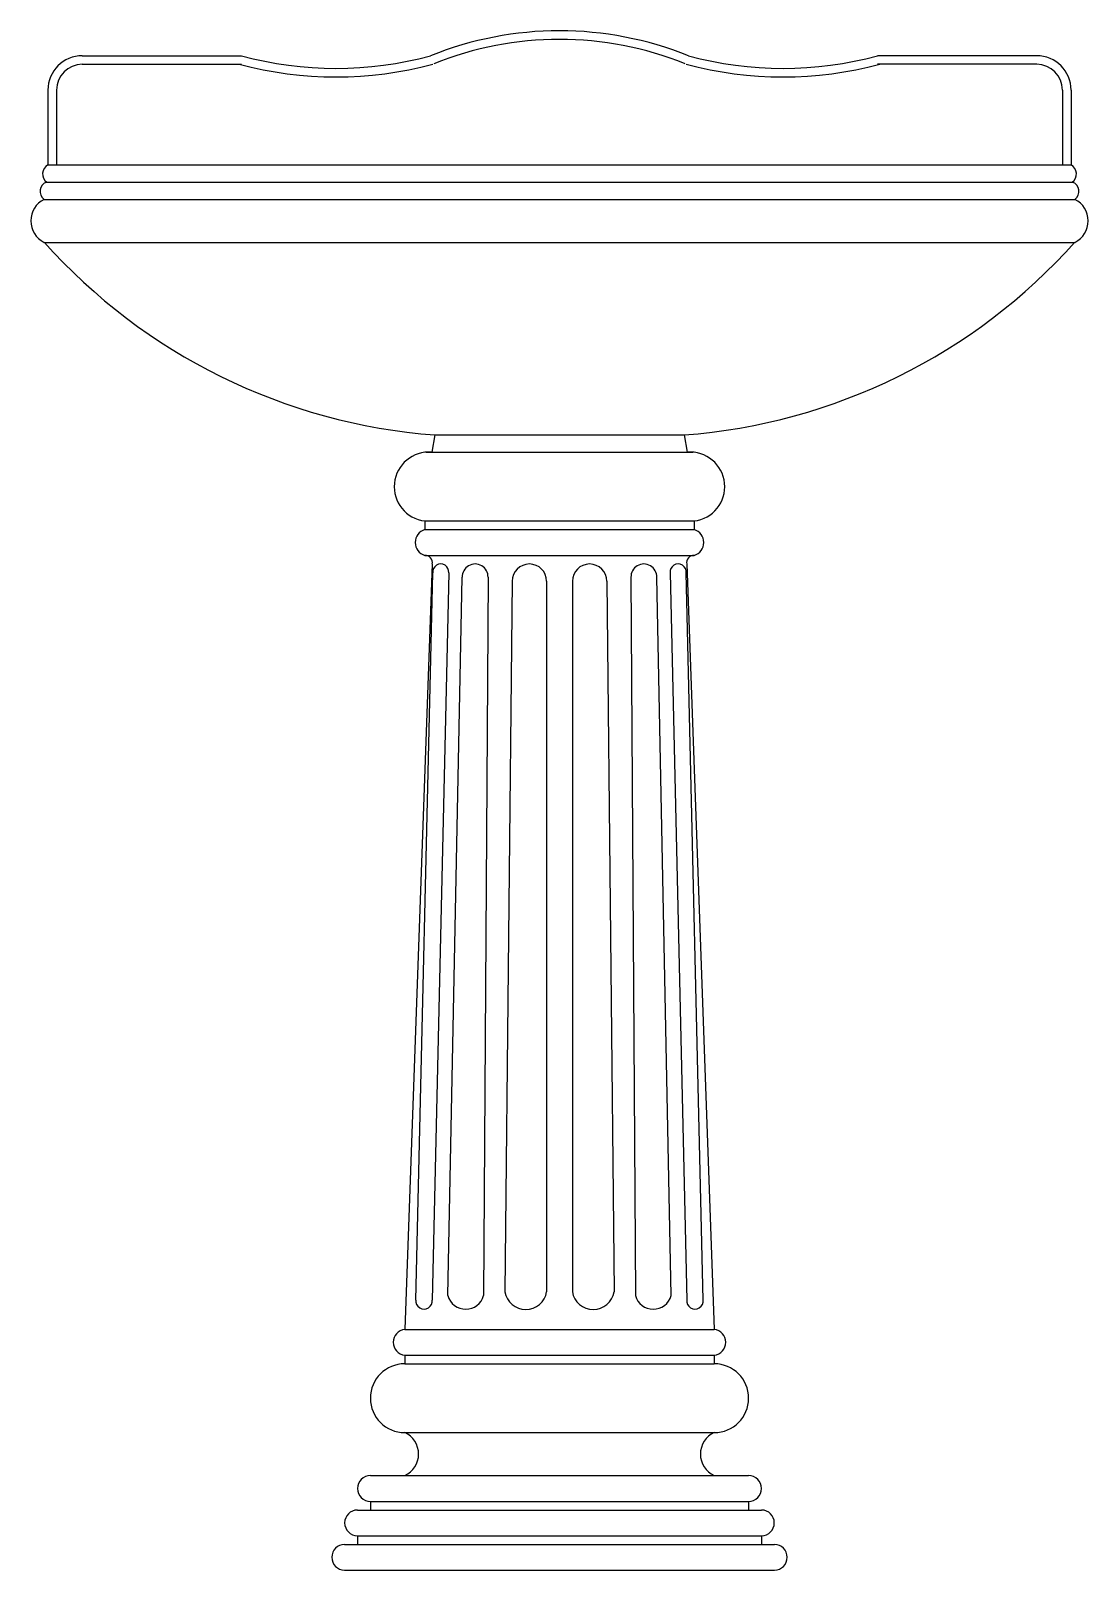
# Model space of a CAD drawing. Extents: x -850.292 to -849.677, y 498.634 to 499.529.
import ezdxf

# ---------------------------------------------------------------- set-up
doc = ezdxf.new("R2010")
doc.units = 0
doc.header["$LTSCALE"] = 50
doc.header["$MEASUREMENT"] = 0
doc.layers.add('A-PECAS', color=2, linetype='CONTINUOUS')

msp = doc.modelspace()

# ---------------------------------------------------------------- linework, layer by layer
at = {"layer": 'A-PECAS'}
for p, q in [((-850.26172, 499.51445), (-850.16917, 499.51445)), ((-849.70663, 499.51445), (-849.79917, 499.51445)), ((-850.28172, 499.49445), (-850.28172, 499.45095)), ((-849.68663, 499.49445), (-849.68663, 499.45095)), ((-850.05667, 499.29395), (-850.05852, 499.28395)), ((-849.91167, 499.29395), (-849.90983, 499.28395)), ((-850.06252, 499.24395), (-850.06252, 499.23895)), ((-849.90583, 499.24395), (-849.90583, 499.23895)), ((-850.05817, 499.21895), (-850.07417, 498.77395)), ((-849.91017, 499.21895), (-849.89417, 498.77395)), ((-850.07417, 498.75895), (-850.07417, 498.75395)), ((-849.89417, 498.75895), (-849.89417, 498.75395)), ((-850.09417, 498.67395), (-850.09417, 498.66895)), ((-849.87417, 498.67395), (-849.87417, 498.66895)), ((-850.10167, 498.65395), (-850.10167, 498.64895)), ((-850.10167, 498.65395), (-850.10167, 498.64895)), ((-849.86667, 498.65395), (-849.86667, 498.64895)), ((-849.86667, 498.65395), (-849.86667, 498.64895)), ((-850.10917, 498.63395), (-849.85917, 498.63395))]:
    msp.add_line(p, q, dxfattribs=at)
at = {"layer": 'A-PECAS', "color": 1}
for p, q in [((-850.26172, 499.50945), (-850.16917, 499.50945)), ((-849.70663, 499.50945), (-849.79917, 499.50945)), ((-850.27672, 499.49445), (-850.27672, 499.45095)), ((-849.69163, 499.49445), (-849.69163, 499.45095)), ((-850.28172, 499.45095), (-849.68663, 499.45095)), ((-850.28242, 499.44095), (-849.68592, 499.44095)), ((-850.28391, 499.43095), (-849.68443, 499.43095)), ((-850.28391, 499.40595), (-849.68443, 499.40595)), ((-850.05667, 499.29395), (-849.91167, 499.29395)), ((-850.06181, 499.28395), (-849.90654, 499.28395)), ((-850.06252, 499.24395), (-849.90583, 499.24395)), ((-850.06252, 499.23895), (-849.90583, 499.23895)), ((-850.06252, 499.22395), (-849.90583, 499.22395)), ((-850.06773, 498.79104), (-850.0579, 499.21376)), ((-850.0486, 499.21376), (-850.0582, 498.79104)), ((-849.91985, 499.21376), (-849.91015, 498.79104)), ((-849.90062, 498.79104), (-849.91054, 499.21376)), ((-850.0491, 498.79357), (-850.04073, 499.21123)), ((-850.02573, 499.21123), (-850.02832, 498.79357)), ((-850.01167, 499.20895), (-850.01588, 498.79585)), ((-849.99167, 499.20895), (-849.99167, 498.79585)), ((-849.97667, 499.20895), (-849.97667, 498.79585)), ((-849.95667, 499.20895), (-849.95247, 498.79585)), ((-849.94262, 499.21123), (-849.94003, 498.79357)), ((-849.91925, 498.79357), (-849.92762, 499.21123)), ((-850.07417, 498.77395), (-849.89417, 498.77395)), ((-850.07417, 498.75895), (-849.89417, 498.75895)), ((-850.07417, 498.75395), (-849.89417, 498.75395)), ((-850.07417, 498.71395), (-849.89417, 498.71395)), ((-850.09417, 498.68895), (-849.87417, 498.68895)), ((-850.10167, 498.66895), (-849.86667, 498.66895)), ((-850.09417, 498.67395), (-849.87417, 498.67395)), ((-850.10167, 498.65395), (-849.86667, 498.65395)), ((-850.10917, 498.64895), (-849.85917, 498.64895))]:
    msp.add_line(p, q, dxfattribs=at)
at = {"layer": 'A-PECAS'}
for centre, radius, start, end in [((-849.98417, 499.32773), 0.20122, 68.11563, 111.88437), ((-850.26172, 499.49445), 0.02, 90, 180), ((-850.11417, 499.71623), 0.20914, 254.75291, 285.24709), ((-849.85417, 499.71623), 0.20914, 254.75291, 285.24709), ((-849.70663, 499.49445), 0.02, 0, 90), ((-850.27894, 499.44573), 0.00591, 118.01096, 233.92473), ((-849.68941, 499.44573), 0.00591, 306.07527, 61.98904), ((-850.28073, 499.43559), 0.00563, 107.56465, 235.49381), ((-849.68762, 499.43559), 0.00563, 304.50619, 72.43535), ((-850.27773, 499.41845), 0.01395, 116.33219, 243.66781), ((-849.69062, 499.41845), 0.01395, 296.33219, 63.66781), ((-850.03103, 499.6323), 0.33932, 221.81916, 265.66652), ((-849.93731, 499.6323), 0.33932, 274.33348, 318.18084), ((-850.06016, 499.26391), 0.0201, 85.31011, 263.26497), ((-849.90819, 499.26391), 0.0201, 276.73503, 94.68989), ((-850.0603, 499.23145), 0.00782, 106.5011, 253.4989), ((-849.90805, 499.23145), 0.00782, 286.5011, 73.4989), ((-850.06228, 499.21977), 0.00419, 348.7007, 93.28656), ((-849.90607, 499.21977), 0.00419, 86.71344, 191.2993), ((-850.07331, 498.76645), 0.00755, 96.60421, 263.39579), ((-849.89504, 498.76645), 0.00755, 276.60421, 83.39579), ((-850.07417, 498.73395), 0.02, 90, 270), ((-849.89417, 498.73395), 0.02, 270, 90), ((-850.07987, 498.70145), 0.01374, 294.4947, 65.5053), ((-849.88848, 498.70145), 0.01374, 114.4947, 245.5053), ((-850.09412, 498.68145), 0.0075, 90.44412, 269.55588), ((-849.87423, 498.68145), 0.0075, 270.44412, 89.55588), ((-850.10162, 498.66145), 0.0075, 90.44412, 269.55588), ((-849.86673, 498.66145), 0.0075, 270.44412, 89.55588), ((-850.10912, 498.64145), 0.0075, 90.44412, 269.55588), ((-849.85923, 498.64145), 0.0075, 270.44412, 89.55588)]:
    msp.add_arc(centre, radius, start, end, dxfattribs=at)
at = {"layer": 'A-PECAS', "color": 1}
for centre, radius, start, end in [((-849.98417, 499.32773), 0.19622, 68.11563, 111.88437), ((-850.26172, 499.49445), 0.015, 90, 180), ((-850.11417, 499.71623), 0.21414, 254.75291, 285.24709), ((-849.85417, 499.71623), 0.21414, 254.75291, 285.24709), ((-849.70663, 499.49445), 0.015, 0, 90), ((-850.05325, 499.21427), 0.00468, 353.71441, 186.28559), ((-850.03323, 499.21145), 0.0075, 358.31334, 181.68666), ((-850.00167, 499.20895), 0.01, 0, 180), ((-849.96667, 499.20895), 0.01, 0, 180), ((-849.93512, 499.21145), 0.0075, 358.31334, 181.68666), ((-849.91519, 499.21427), 0.00468, 353.71441, 186.28559), ((-850.03871, 498.79649), 0.01079, 195.67251, 344.32749), ((-850.00378, 498.79775), 0.01225, 188.91195, 351.08805), ((-849.96457, 498.79775), 0.01225, 188.91195, 351.08805), ((-849.92964, 498.79649), 0.01079, 195.67251, 344.32749), ((-850.06296, 498.79058), 0.00478, 174.40829, 5.59171), ((-849.90538, 498.79058), 0.00478, 174.40829, 5.59171)]:
    msp.add_arc(centre, radius, start, end, dxfattribs=at)

doc.saveas('drawing.dxf')
